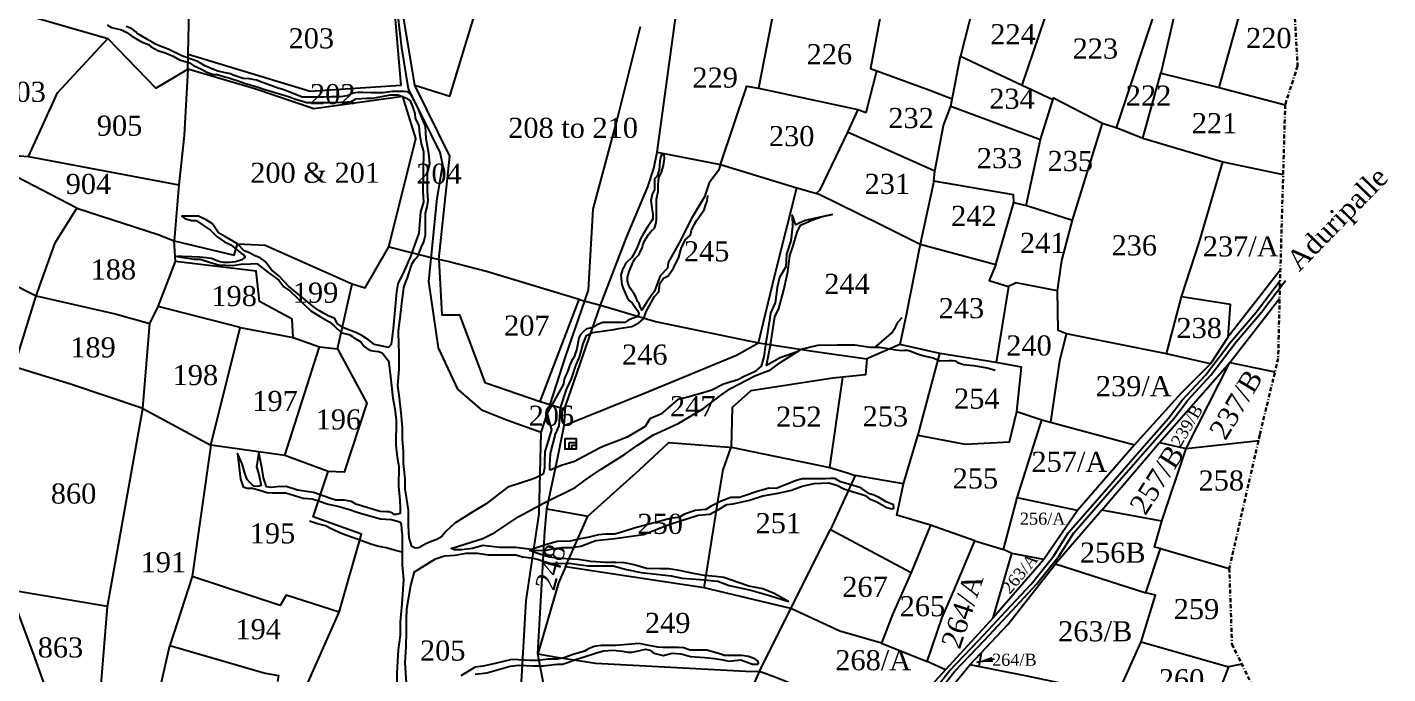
# Model space of a CAD drawing. Header units: inches. Extents: x 36 to 754, y 139 to 910.
# Drawn here: x 413.7 to 583, y 684.2 to 764.6 of the extents above; entities that cross this region are included whole.
import ezdxf

# ---------------------------------------------------------------- set-up
doc = ezdxf.new("R2010")
doc.units = ezdxf.units.IN
doc.header["$MEASUREMENT"] = 0
doc.linetypes.add('ACAD_ISO02W100', pattern=[15, 12, -3])
doc.linetypes.add('BORDER', pattern=[1.75, 0.5, -0.25, 0.5, -0.25, 0, -0.25])
for name, color, linetype in [('CARTTRACK', 30, 'ACAD_ISO02W100'), ('NALA', 4, 'Continuous'), ('SQUAREWELL', 5, 'Continuous'), ('SURVEY_BND', 7, 'Continuous'), ('SURVEY_NO', 7, 'Continuous'), ('TEXT', 7, 'Continuous')]:
    doc.layers.add(name, color=color, linetype=linetype)
doc.layers.add('ROAD', color=1, linetype='Continuous', lineweight=25)
doc.layers.add('VILL_BOUNDARY', color=6, linetype='BORDER', lineweight=30)
doc.styles.get("Standard").update_dxf_attribs({"font": 'TIMES.TTF'})
doc.dimstyles.get("Standard").update_dxf_attribs({"dimtxt": 0.18, "dimasz": 0.18, "dimexe": 0.18, "dimexo": 0.0625, "dimgap": 0.09, "dimtad": 0, "dimtih": 1, "dimtoh": 1, "dimdec": 4, "dimzin": 0, "dimdsep": 46, "dimtxsty": 'Standard', "dimcen": 0.09, "dimadec": 0, "dimazin": 0, "dimtfac": 1, "dimtdec": 4, "dimtofl": 0, "dimtmove": 0, "dimatfit": 3, "dimfxl": 1, "dimtolj": 1, "dimtzin": 0, "dimarcsym": 0})

msp = doc.modelspace()

# ---------------------------------------------------------------- linework, layer by layer
at = {"layer": 'CARTTRACK'}
for points in [[(475.2, 682.45), (475.8, 693.31), (477.42, 704.1), (477.68, 714.24), (480.7, 723.65), (483.56, 731.91), (484.13, 741.99), (487.11, 753.11), (490.58, 766.83), (491.97, 771.62), (493.4, 783.11), (494.3, 787.21), (495.64, 790.31), (496.71, 800.78), (499.6, 814.33), (502.38, 826.34), (502.83, 833.18), (504.96, 845.6)], [(477.68, 714.24), (473.47, 715.71), (470.36, 716.96), (467.29, 719.61), (464.91, 724.77), (463.7, 733.02), (464.73, 743.35), (465.43, 747.53), (465.1, 749.06), (464.01, 751.26), (461.15, 756.98), (460.33, 762.08), (459.43, 769.88), (457.69, 778.96), (456.53, 785.13), (455.22, 794.55), (454.85, 797.35), (451.57, 805.28), (450.97, 806.97)], [(417.52, 678.26), (414.62, 686.36), (411.61, 694.49)]]:
    msp.add_lwpolyline(points, dxfattribs=at)
at = {"layer": 'NALA'}
for points in [[(423.69, 764.94), (424.22, 764.6), (425.29, 764.36), (425.46, 764.31), (426.13, 763.96), (426.76, 763.52), (427.94, 762.83), (428.8, 762.49), (429.13, 762.19), (430.04, 761.71), (430.82, 761.5), (431.89, 761.04), (432.68, 760.58), (433.23, 760.41), (433.92, 760.2), (434.42, 759.86), (435.43, 759.42), (436.09, 759.06), (436.89, 758.76), (437.4, 758.74), (438.42, 758.44), (438.83, 758.33), (439.32, 758.18), (439.83, 757.99), (440.77, 757.69), (442.47, 757.17), (443.3, 756.89), (445.13, 756.34), (446.35, 755.96), (446.99, 755.74), (448.53, 755.28), (450.43, 755.26), (451.91, 755.28), (453.56, 755.36), (454.08, 755.39), (454.6, 755.73), (456, 755.79), (456.56, 755.81), (457.19, 755.88), (458.94, 756.21), (459.89, 756.23), (460.9, 755.82), (461.37, 755.46), (461.69, 754.66), (461.96, 753.91), (461.98, 753.31), (462.47, 752.36), (462.52, 751.41), (462.74, 750.12), (463.02, 749.18), (462.97, 744.18), (463.04, 742.86), (462.66, 741.68), (462.46, 739.01), (461.94, 737.64), (461.42, 736.12), (460.63, 734.34), (459.83, 732.71), (459.66, 731.73), (459.24, 727.14), (459.01, 725.17), (458.69, 724.79), (456.95, 725.19), (456.18, 725.77), (455.35, 726.27), (454.76, 726.56), (454.29, 726.8), (453.07, 727.25), (452.27, 727.79), (452.02, 728.42), (451.19, 728.72), (450.57, 729.05), (450.09, 729.37), (449.49, 729.78), (446.22, 732.44), (445.06, 733.68), (444.12, 734.44), (443.33, 735.49), (442.7, 735.93), (441.95, 736.23), (441.39, 736.56), (440.71, 736.84), (439.9, 737.7), (438.41, 738.55), (437.53, 739.05), (436.77, 740.18), (436, 740.67), (435.02, 741.14), (434.16, 741.14), (433.6, 741.14), (432.96, 741.14), (433.33, 740.84), (434.16, 740.61), (434.73, 740.61), (435.66, 739.99), (436.55, 739.39), (437.31, 738.6), (438.28, 737.93), (439.04, 737.56), (439.73, 737.03), (440.36, 736.52), (440.62, 736.35), (440.83, 736.02), (440.41, 735.71), (439.66, 735.46), (438.89, 735.38), (438.2, 735.38), (437.69, 735.46), (437.23, 735.62), (436.65, 735.85), (436, 735.95), (435.16, 736.03), (434.17, 736.07), (432.99, 736.1), (432.36, 736.12), (434.49, 735.8), (435.23, 735.8), (436.39, 735.41), (437.54, 735.06), (439.31, 735), (440.33, 735.15), (441.52, 735.21), (442.08, 735.23), (442.33, 735.2), (443.67, 734.15), (445.02, 733.18), (445.64, 732.35), (446.39, 731.84), (449.01, 729.35), (450.23, 728.61), (451.38, 727.96), (451.91, 727.5), (452.83, 726.64), (453.78, 726.43), (454.2, 726.18), (454.33, 726.03), (455.23, 725.51), (455.64, 724.93), (456.07, 724.63), (456.49, 724.44), (457.08, 724.33), (457.42, 724.31), (457.87, 724.14), (458.66, 723.12), (458.79, 722.23), (458.96, 720.76), (459.2, 718.49), (459.47, 717.17), (459.63, 715.77), (459.6, 712.66), (459.77, 711.17), (459.97, 710.01), (459.91, 707.5), (460.1, 705.79), (460.11, 704.73), (460.13, 704.14), (459.63, 704.01), (459.4, 704.04), (459.17, 704.2), (458.76, 704.34), (458.38, 704.35), (457.63, 704.39), (454.63, 705.31), (454.06, 705.65), (453.16, 705.81), (452.14, 705.82), (451.35, 706.07), (450.77, 706.28), (450.19, 706.48), (449.33, 706.75), (447.35, 707.07), (445.95, 707.52), (444.83, 707.45), (444.06, 707.39), (443.49, 707.47), (443.12, 708.6), (442.94, 709.65), (442.66, 711.1), (442.54, 711.77), (442.25, 709.96), (442.5, 709.18), (442.83, 707.65), (442.36, 707.52), (441.98, 707.55), (441.7, 707.72), (441.44, 707.99), (441.11, 708.39), (440.85, 709.04), (440.45, 710.31), (439.88, 711.62), (440.25, 708.43), (440.6, 707.46), (441.1, 707.31), (441.77, 707.31), (442.33, 707.14), (442.78, 706.99), (443.55, 706.76), (444.24, 706.73), (444.99, 706.73), (445.85, 706.72), (446.44, 706.56), (448.05, 706.05), (449.16, 705.96), (450.08, 705.69), (451.19, 705.33), (452.36, 705.06), (453.26, 704.81), (453.84, 704.63), (454.76, 704.31), (455.6, 704.05), (457.67, 703.5), (459.02, 703.42), (459.8, 703.18), (460.08, 703.11), (460.26, 702.82), (460.3, 702.17), (460.36, 701.46), (460.38, 699.35), (460.38, 697.73), (460.54, 695.93), (460.34, 692.91), (460.12, 690.66), (460.11, 689.02), (459.87, 687.17), (459.73, 684.31), (459.73, 683.01)], [(499.97, 747.55), (499.72, 746.81), (498.57, 745.29), (497.99, 743.52), (496.4, 740.84), (494.84, 737.8), (493.48, 735.37), (493.41, 734.68), (492.48, 733.69), (491.78, 731.79), (490.86, 730.53), (490.18, 729.46), (489.98, 729.91), (489.86, 730.26), (489.66, 730.53), (489.45, 731.08), (489.21, 731.5), (489.04, 731.78), (488.74, 732.18), (488.6, 732.49), (488.4, 733.05), (488.4, 733.49), (488.63, 734.23), (488.95, 735.04), (489.15, 735.54), (489.35, 735.85), (489.57, 736.08), (489.87, 736.38), (490.01, 736.69), (490.24, 737.17), (490.31, 737.53), (490.55, 738.08), (491.02, 738.85), (491.38, 739.28), (491.76, 739.64), (491.86, 739.88), (491.98, 740.36), (492.03, 740.67), (492.03, 741.19), (492.03, 741.69), (492.03, 742.28), (492.03, 742.73), (492.03, 743.25), (492.24, 744.18), (492.24, 745.04), (492.3, 745.88), (492.65, 746.56), (492.77, 747.01), (492.89, 747.44), (493.04, 748.31), (492.99, 748.82), (492.7, 748.82), (492.58, 748.61), (492.53, 748.37), (492.46, 747.96), (492.37, 746.9), (492.09, 746.12), (491.79, 745.76), (491.79, 744.94), (491.79, 744.43), (491.5, 743.83), (491.34, 743.09), (491.43, 742.11), (491.58, 741.39), (491.58, 740.79), (491.33, 740.38), (491.03, 739.96), (490.75, 739.52), (490.41, 738.97), (490.05, 738.3), (489.67, 737.37), (489.24, 736.49), (488.95, 736.01), (488.32, 735.41), (488.11, 735.12), (487.88, 734.62), (487.8, 734.49), (487.58, 733.79), (487.7, 732.58), (487.92, 732.07), (488.18, 731.48), (488.39, 731.01), (488.68, 730.59), (488.98, 730.37), (489.6, 729.45), (489.82, 729.06), (489.76, 728.65), (489, 728.39), (488.46, 728.17), (488.07, 727.91), (486.08, 727.91), (485.34, 727.91), (484.62, 727.6), (484.24, 727.35), (483.78, 727.19), (483.33, 727.12), (482.88, 726.74), (482.51, 726.35), (482.34, 726.01), (482.13, 724.62), (481.79, 723.64), (481.45, 723.11), (481.24, 722.62), (480.94, 721.77), (480.76, 721.37), (480.55, 720.87), (480.45, 720.23), (479.3, 718.18), (478.77, 717.22), (478.44, 716.64), (478.65, 715.56), (478.94, 714.59), (478.58, 713.31), (478.15, 711.84), (478.1, 710.6), (478.1, 709.8), (477.93, 709.05), (476.94, 708.53), (476.22, 708.3), (475.29, 708.01), (473.51, 707.42), (472.68, 706.8), (470.81, 705.35), (469.16, 704.34), (468.06, 703.66), (466.93, 702.95), (465.83, 701.89), (465.29, 701.25), (464.7, 700.9), (464.12, 700.7), (463.31, 700.39), (462.44, 699.89), (462, 699.82), (461.58, 700.04), (461.24, 701.13), (461.15, 702.64), (461.15, 704.58), (460.74, 707.2), (460.74, 708.47), (460.56, 710.4), (460.54, 711.84), (460.4, 713.4), (460.4, 714.81), (460.25, 716.68), (460.04, 718.55), (459.84, 720.07), (460.02, 722.09), (460.01, 724.25), (459.98, 725.1), (459.94, 726.87), (460.11, 728.44), (460.28, 729.9), (460.57, 732.28), (460.85, 732.96), (461.05, 733.45), (461.3, 734.23), (461.4, 734.63), (461.62, 735.26), (461.92, 735.71), (462.12, 735.91), (462.41, 736.34), (462.59, 736.76), (462.76, 737.22), (463.08, 737.95), (463.28, 738.8), (463.28, 740.16), (463.28, 741.11), (463.29, 741.51), (463.47, 742.29), (463.6, 743.07), (463.55, 744.27), (463.55, 745.29), (463.55, 746.56), (463.82, 747.66), (463.69, 748.94), (463.5, 750.09), (463.35, 750.74), (463.34, 751.53), (463.27, 752.33), (462.92, 753.2), (462.44, 754.35), (462.16, 754.97), (461.88, 755.5), (461.6, 756.04), (461.31, 756.43), (461.09, 756.59), (460.6, 756.64), (460.1, 756.65), (459.1, 756.65), (458, 756.48), (456.47, 756.48), (455.48, 756.53), (454.86, 756.53), (454.3, 756.43), (453.54, 756.09), (452.69, 755.98), (451.6, 755.98), (450.64, 755.95), (449.78, 755.95), (448.24, 755.95), (447.94, 755.95), (446.18, 756.64), (445.52, 756.89), (444.91, 757.07), (444.5, 757.22), (443.45, 757.58), (443, 757.74), (442.27, 758.06), (441.81, 758.14), (441.34, 758.21), (440.61, 758.24), (440.1, 758.43), (439.37, 758.69), (439.02, 758.82), (438.38, 758.94), (437.45, 759.17), (436.92, 759.37), (436.33, 759.62), (435.81, 759.85), (435.3, 760.16), (434.82, 760.42), (434.23, 760.62), (433.19, 761), (432.78, 761.17), (431.53, 761.77), (431.28, 761.9), (430.25, 762.26), (429.67, 762.51), (429.26, 762.76), (428.69, 763.1), (427.76, 763.63), (427.46, 763.82), (427.22, 764.07), (426.86, 764.36), (426.49, 764.56), (426.04, 764.73)], [(509.52, 724.24), (507.41, 723.51), (505.7, 722.56), (506.19, 725.07), (506.75, 728.62), (507.23, 729.65), (507.85, 731.98), (508.35, 734.2), (508.61, 736.24), (508.98, 737.32), (509.51, 739.14), (509.95, 740), (511.36, 740.62), (512.64, 741.11), (513.89, 741.32), (510.51, 740.59), (509.7, 740.22), (509.36, 740.04), (509.2, 740.46), (509.06, 740.88), (508.9, 741.24), (508.94, 739.84), (508.75, 738.05), (508.18, 736.4), (508.1, 734.84), (507.34, 733.5), (507.04, 732.24), (506.81, 730.37), (506.22, 729.07), (506.07, 728.19), (505.58, 725.11), (505.4, 723.65), (505.03, 722.47), (504.23, 721.78), (502.92, 721.19), (502.15, 720.76), (500.36, 720.25), (498.91, 719.5), (497.83, 719.14), (495.77, 718.58), (494.68, 718.32), (492.57, 716.5), (491.19, 715.91), (490.62, 714.99), (488.36, 713.65), (487.01, 713.09), (485.46, 712.54), (484.84, 712.24), (481.83, 710.61), (480.2, 710.1), (479.24, 709.73), (478.92, 709.56), (478.74, 709.59), (478.76, 710.12), (478.82, 711.62), (479.46, 714.02), (479.93, 715.06), (480.06, 717.29), (480.84, 719.58), (481.46, 720.9), (481.99, 722.57), (482.44, 723.61), (482.9, 725.27), (483.33, 726.29), (484.06, 726.65), (485.55, 726.87), (486.7, 727.02), (487.32, 727.16), (488.95, 727.4), (489.83, 727.87), (490.44, 728.4), (490.75, 729.27), (491.76, 731.15), (492.31, 731.71), (492.45, 732.75), (492.91, 733.42), (493.47, 733.69), (494.13, 734.67), (494.8, 736.05), (495.15, 737.25), (495.51, 737.92), (495.6, 738.17), (496.26, 738.77), (496.38, 739.39), (496.75, 740.15), (497.06, 740.64), (497.95, 741.94), (498.13, 742.45), (498.33, 743.05), (498.42, 743.7)], [(519.25, 724.83), (520.33, 725.73), (521.25, 726.56), (521.76, 727.31), (522.09, 727.97), (522.59, 728.53)], [(460.96, 682.42), (460.74, 685.61), (460.89, 687.56), (460.93, 689.41), (460.91, 691.01), (460.94, 692.27), (461.47, 695.19), (461.9, 696.91), (464.52, 698.51), (465.65, 698.87), (466.96, 698.96), (468.34, 699.21), (469.77, 699.21), (471.09, 699), (473.6, 698.99), (474.54, 698.99), (475.37, 698.75), (476.43, 698.64), (477.21, 698.45), (477.95, 698.2), (478.92, 697.93), (481.15, 697.96), (483.5, 697.64), (486.64, 697.64), (488.31, 697.18), (490.11, 696.82), (493.84, 696.39), (495.21, 696.11), (497.46, 695.92), (499.67, 695.74), (501.06, 695.2), (503.76, 694.6), (506.1, 693.93), (508.45, 693.19), (506.66, 694.18), (505.24, 694.78), (503.52, 695.13), (502.2, 695.57), (500.39, 696.18), (499.38, 696.32), (497.98, 696.43), (496.83, 696.65), (494.84, 697.04), (493.54, 697.25), (492.53, 697.25), (490.79, 697.31), (489.26, 697.76), (488.03, 698.01), (486.95, 698.07), (485.69, 698.07), (483.86, 698.18), (482.32, 698.43), (480.04, 698.57), (478.66, 698.71), (476.76, 699.32), (476.25, 699.53), (478.34, 699.6), (479.21, 699.78), (480.34, 699.93), (481.52, 699.93), (482.63, 700.09), (484.49, 700.78), (486.83, 701.02), (490.39, 701.55), (493.7, 702.83), (495.92, 703.51), (497.2, 703.95), (498.67, 704.05), (499.84, 704.68), (500.78, 705.26), (501.56, 705.36), (503.58, 705.79), (505.27, 706.35), (507.17, 706.69), (508.83, 707.06), (510.15, 707.54), (511.65, 707.88), (513.41, 707.97), (514.47, 707.68), (515.35, 707.22), (516.63, 706.81), (517.36, 706.59), (517.97, 706.37), (518.52, 705.96), (519.36, 705.64), (520.7, 704.88), (521.32, 704.72), (521.54, 704.8), (521.51, 705.22), (520.61, 705.61), (519.64, 706.18), (518.98, 706.49), (518.53, 706.61), (518.03, 706.92), (517.63, 707.21), (517.31, 707.37), (514.92, 708.07), (514.21, 708.5), (513.58, 708.52), (513.11, 708.44), (512.41, 708.44), (511.53, 708.44), (510.78, 708.44), (510.19, 708.44), (509.4, 708.26), (508.3, 707.8), (506.92, 707.26), (505.99, 707.28), (504.42, 706.83), (503.21, 706.41), (502.36, 706.14), (501.26, 706.14), (500.08, 705.7), (498.83, 705.08), (498.15, 704.66), (496.84, 704.51), (495.49, 704.05), (494.8, 703.67), (493.88, 703.58), (489.23, 702.31), (487.98, 701.92), (486.85, 701.59), (485.71, 701.58), (484.79, 701.49), (483.64, 701.2), (482.52, 701.01), (481.29, 700.71), (479.65, 700.65), (478.1, 700.19), (476.46, 699.69), (474.5, 699.91), (472.51, 699.93), (470.4, 700.18), (469.14, 699.78), (467.76, 699.64), (466.84, 699.64), (466.49, 699.78), (468.18, 700.34), (470.42, 701.03), (471.92, 701.77), (474.89, 703.77), (478.03, 705.49), (481.89, 707.38), (483.5, 708.54), (485.14, 709.67), (488.04, 711.47), (489.63, 712.59), (491.58, 713.88), (494.82, 715.4), (497.87, 717.19), (500, 718.84), (501.24, 719.71), (504.26, 721.28), (506.2, 722.01), (507.35, 722.89), (510.04, 724.57), (512.08, 725.09), (514.49, 725.11), (516.72, 725.11), (518.61, 724.83), (519.79, 724.83), (520.57, 724.71), (521.82, 724.52), (522.54, 724.43), (522.92, 724.45), (523.31, 724.45), (523.69, 724.35), (524.36, 724.04), (525.3, 723.76), (526.44, 723.52), (527.26, 723.12), (528.43, 723.16), (528.85, 723.17), (529.2, 723.12), (529.49, 722.93), (530.21, 722.67), (531.48, 722.56), (533.17, 722.25), (534.16, 721.99)], [(460.38, 699.35), (459.4, 699.57), (458.37, 699.88), (457.29, 700.1), (456.47, 700.35), (455.71, 700.62), (455.1, 700.85), (454.2, 701.17), (453.26, 701.49), (452.54, 701.78), (451.48, 702.29), (450.85, 702.6), (449.85, 702.86), (448.84, 703.2)], [(469.47, 684.18), (470.93, 684.34), (473.81, 685.14), (474.89, 685.28), (476.67, 685.22), (477.94, 685.19), (479.65, 685.39), (480.32, 685.39), (481.2, 685.68), (481.94, 685.97), (483.13, 686.36), (484.44, 686.78), (485.42, 687.08), (486.62, 687.13), (487.78, 687.01), (488.46, 686.88), (489, 686.88), (489.95, 687.11), (490.67, 687.28), (491.21, 687.14), (491.68, 686.79), (492.85, 686.47), (493.98, 686.79), (495.11, 686.7), (496.26, 686.36), (498.03, 686.23), (499.26, 686.13), (500.29, 685.96), (501.02, 685.79), (502.53, 685.96), (503.97, 685.41), (504.58, 685.41), (504.7, 685.59), (504.65, 685.83), (504.24, 686.07), (503.48, 686.35), (502.66, 686.47), (501.64, 686.49), (500.44, 686.49), (500.14, 686.6), (498.29, 687.13), (497.2, 687.15), (496.22, 687.15), (495.37, 687.44), (494.76, 687.47), (494.28, 687.47), (492.82, 687.5), (492.18, 687.51), (491.53, 687.63), (490.85, 687.76), (489.87, 687.97), (486.97, 687.75), (486.12, 687.73), (485.12, 687.73), (484.26, 687.6), (483.46, 687.29), (483.07, 687.02), (481.64, 686.62), (480.62, 686.24), (479.7, 686.02), (478.55, 686.01), (477.31, 685.86), (476.27, 685.85), (475.62, 685.91), (474.01, 685.99), (471.95, 685.51), (470.44, 685.16), (469.45, 685.02), (467.67, 683.96)]]:
    msp.add_lwpolyline(points, dxfattribs=at)
at = {"layer": 'ROAD'}
for points in [[(526.59, 682.19), (528.45, 684.55), (532.14, 688.41), (535.59, 692.1), (538.63, 695.37), (541.47, 698.89), (543.26, 701.76), (547.43, 706.51), (551.56, 711.24), (555.74, 716.01), (557.45, 718.25), (560.34, 721.36), (563.48, 725.51), (566.63, 729.19), (569.61, 733.11)], [(527.27, 682.19), (529.13, 684.55), (532.82, 688.41), (536.27, 692.1), (539.31, 695.37), (542.14, 698.89), (543.94, 701.76), (548.11, 706.51), (552.24, 711.24), (556.42, 716.01), (558.13, 718.25), (561.01, 721.36), (564.16, 725.51), (567.31, 729.19), (570.29, 733.11)]]:
    msp.add_lwpolyline(points, dxfattribs=at)
at = {"layer": 'SQUAREWELL'}
for points in [[(480.67, 713.48), (482.02, 713.48), (482.02, 712.13), (480.67, 712.13)], [(481.17, 713), (482.02, 713), (482.02, 712.13), (481.17, 712.13)], [(481.48, 712.63), (482.02, 712.63), (482.02, 712.13), (481.48, 712.13)]]:
    msp.add_lwpolyline(points, close=True, dxfattribs=at)
at = {"layer": 'SURVEY_BND'}
for points in [[(482.39, 730.78), (470.87, 734.27), (466.05, 735.48), (464.94, 735.74), (466.29, 748.6), (461.95, 757.43), (466.32, 756.05), (470.24, 769.03), (471.81, 774.96), (483.26, 770.8), (489.3, 768.69), (492.01, 767.93)], [(532.14, 773.28), (521.23, 775.22), (520.03, 766.8), (518.65, 759.49), (526.04, 756.81), (528.81, 755.74)], [(562.05, 757.14), (566.73, 773.94), (571.03, 773.43)], [(433.72, 759.4), (433.96, 770.79), (454.49, 768.54), (459.32, 768.07), (460.23, 757.4), (448.93, 756.65), (433.76, 761.26)], [(492.09, 749.11), (494.49, 766.33), (492.01, 767.93), (493.07, 771.2), (503.24, 769.8), (507, 768.79), (504.71, 757.07)], [(537.54, 757.43), (540.33, 765.71), (531.95, 769.35), (529.86, 761.04)], [(405.66, 749.12), (408.45, 762.24), (409.01, 767.44), (423.75, 763.23)], [(461.95, 757.43), (460.12, 768.44), (459.32, 768.07)], [(549.27, 752.12), (554.32, 767.35), (556.65, 766.97), (554.77, 758.92)], [(413.89, 748.55), (417.51, 756.48), (423.75, 763.23), (429.74, 757.07), (433.72, 759.4)], [(528.63, 754.81), (529.86, 761.04), (537.54, 757.43), (541.36, 755.63)], [(458.71, 737.32), (462.07, 750.8), (460.45, 756), (449.37, 754.47), (442.06, 756.99), (433.72, 759.4), (433.25, 751.16), (432.57, 745.02), (432.01, 738.06)], [(517.07, 754.4), (518.1, 754.03), (519.42, 759.21)], [(552.55, 750.84), (554.77, 758.92), (562.05, 757.14), (570.25, 755)], [(499.97, 747.55), (503.27, 757.29), (504.71, 757.07), (517.07, 754.4), (515.78, 751.6)], [(538.03, 742.45), (539.81, 750.66), (541.43, 755.85), (547.5, 752.7)], [(526.65, 746.72), (527.73, 752.43), (528.63, 754.81), (539.81, 750.66)], [(541.93, 731.86), (542.48, 735.62), (543.77, 740.63), (547.5, 752.7), (549.54, 752.03), (552.55, 750.84), (562.5, 747.88)], [(526.54, 745.48), (526.65, 746.72), (515.78, 751.6), (512.29, 744.32), (511.91, 743.97)], [(419.89, 742.13), (412.4, 746.01), (405.66, 749.12), (413.89, 748.55), (432.57, 745.02)], [(485.05, 730.08), (488.3, 738.47), (490.93, 744.79), (491.7, 747.06), (492.09, 749.11), (499.97, 747.55), (509.47, 744.64)], [(569.65, 734.45), (563.15, 726.12), (563.46, 730.15), (557.34, 731.11), (559.58, 737.97), (562.5, 747.88), (570, 746.33)], [(536.48, 742.85), (536.45, 743.78), (526.54, 745.48), (524.85, 737.64)], [(504.7, 725.39), (506.78, 733.98), (509.47, 744.64), (512.25, 743.87), (519.79, 740.17), (524.85, 737.64), (523.04, 728.61), (522.31, 725.16)], [(414.83, 731.24), (417.2, 737.8), (419.89, 742.13), (430.03, 738.84), (432.01, 738.06)], [(534.23, 735.11), (536.48, 742.85), (538.37, 742.36), (543.77, 740.63)], [(404.43, 724.08), (405.02, 726.44), (399.78, 729.43), (401.35, 738.23), (407.68, 734.85), (414.83, 731.24)], [(446.8, 726.05), (446.68, 728.32), (442.64, 730.53), (442.22, 734.29), (432.16, 735.5), (432.01, 738.06), (439.46, 736.27), (439.9, 737.7), (443.34, 737.51), (454.14, 732.71)], [(452.35, 724.65), (454.14, 732.71), (455.76, 732.22), (458.71, 737.32), (464.94, 735.74), (465.32, 728.85), (467.5, 728.88), (470.65, 720.43), (477.56, 718.1), (480.67, 717.11)], [(524.85, 737.64), (534.23, 735.11), (533.42, 733.13), (535.81, 732.37)], [(440.23, 727.29), (430.02, 729.9), (432.16, 735.5)], [(541.1, 715.49), (542.23, 723.15), (543.05, 726.51), (542.01, 726.9), (541.93, 731.86), (536.77, 732.84), (535.81, 732.37), (534.29, 722.91)], [(428.1, 717.19), (419.23, 720.2), (412.08, 722.4), (414.83, 731.24), (424.66, 728.99), (428.98, 727.8)], [(428.1, 717.19), (428.98, 727.8), (430.02, 729.9)], [(477.56, 718.1), (482.39, 730.78), (485.05, 730.08)], [(480.54, 715.08), (480.69, 717.48), (485.05, 730.08), (491.88, 728.02), (504.7, 725.39)], [(563.15, 726.12), (560.97, 722.76), (555.49, 724), (557.34, 731.11)], [(563.36, 722.94), (569.55, 730.88)], [(436.58, 712.64), (440.23, 727.29), (446.8, 726.05), (450.1, 724.86)], [(555.49, 724), (543.05, 726.51)], [(445.78, 711.37), (450.1, 724.86), (452.35, 724.65), (456, 717.88), (453.16, 709.31), (451.17, 709.39)], [(478.37, 704.74), (479.75, 711.17), (480.54, 715.08), (491.04, 719.34), (501.98, 723.85), (504.7, 725.39), (511.47, 724.34), (518.2, 723.39), (518.01, 721.4), (513.95, 720.98), (503.78, 719.4), (501.46, 717.33), (501.32, 712.39)], [(522.74, 707.85), (524.63, 714.11), (527.29, 724.03), (522.31, 725.16), (518.2, 723.39)], [(423.7, 692.6), (412.13, 694.55), (410.52, 709.32), (409.02, 723.17), (412.08, 722.4)], [(524.56, 713.9), (530.42, 712.79), (535.96, 713.08), (536.85, 716.83), (537.46, 722.36), (534.29, 722.91), (527.29, 724.03)], [(554.63, 712.96), (563.36, 722.94)], [(557.91, 712.24), (563.36, 722.94), (568.97, 721.75)], [(551.52, 712.7), (557.3, 719.11), (560.97, 722.76)], [(513.59, 709.86), (515.19, 721.11)], [(425.47, 675.76), (422.79, 681.33), (423.7, 692.6), (428.1, 717.19), (436.58, 712.64), (434.25, 696.32)], [(536.85, 716.83), (539.97, 715.79)], [(551.52, 712.7), (544.41, 704.51), (536.91, 706.11), (539.97, 715.79), (551.52, 712.7)], [(497.97, 694.91), (488.32, 696.35), (480.7, 697.5), (483.48, 703.81), (489.91, 709.58), (493.57, 712.97), (501.59, 712.34)], [(554.91, 703.21), (547.45, 704.56), (554.63, 712.96), (557.91, 712.24)], [(554.74, 699.8), (553.98, 699.95), (554.91, 703.21), (557.91, 712.24), (567, 713.22)], [(452.52, 691.88), (455.31, 701.59), (449.29, 703.75), (451.17, 709.39), (445.78, 711.37), (436.58, 712.64)], [(508.72, 692.34), (497.97, 694.91), (499.83, 706.62), (500.32, 709.56), (501.32, 712.39), (513.59, 709.86), (515.9, 709.15), (516.74, 708.89)], [(526.13, 702.7), (521.92, 703.94), (522.74, 707.85), (516.74, 708.89), (513.68, 702.15), (523.71, 696.82)], [(544.41, 704.51), (540.23, 698.43), (536.24, 699.18), (535.2, 699.66), (536.91, 706.11)], [(477.26, 686.71), (478.11, 701.9), (478.37, 704.74), (483.48, 703.81)], [(547.45, 704.56), (541.69, 697.9), (552.91, 694.3)], [(531.65, 700.76), (526.13, 702.7), (523.71, 696.82), (521.39, 691.59), (520.01, 688.02), (525.69, 685.74)], [(520.01, 688.02), (514.84, 689.51), (508.72, 692.34), (513.68, 702.15)], [(533.93, 691.19), (528, 684.7), (525.69, 685.74), (527.59, 691.22), (529.04, 694.53), (531.65, 700.76), (535.2, 699.66)], [(552.34, 688.19), (554.11, 693.97), (552.91, 694.3), (554.74, 699.8), (563.3, 697.31)], [(480.7, 697.5), (479.83, 695.52), (477.26, 686.71), (479.34, 686.32), (484.43, 685.55), (503.13, 684.54), (504.84, 684.51)], [(549.35, 681.54), (538.14, 683.92), (531.02, 685.33), (535.75, 690.36), (541.69, 697.9)], [(540.23, 698.43), (533.93, 691.19), (536.24, 699.18)], [(448.33, 682.43), (452.52, 691.88), (445.95, 693.99), (445.21, 692.7), (434.25, 696.32), (431.45, 687.71)], [(528, 684.7), (522.18, 678.36), (511.62, 681.86), (506.89, 683.76), (504.84, 684.51), (508.72, 692.34)], [(429.22, 677.89), (431.45, 687.71), (443.35, 684.29), (445.01, 684), (444.88, 683.26)], [(552.58, 680.47), (549.35, 681.54), (552.34, 688.19), (563.21, 685.07)], [(499.9, 672.25), (490.74, 671.4), (480.83, 670.88), (477.98, 682.99), (477.26, 686.71)], [(532.42, 686.82), (532.14, 685.11)], [(522.18, 678.36), (515.67, 669.7), (503.51, 671.03), (499.9, 672.25), (503.75, 682.01), (504.84, 684.51)], [(530.34, 676.05), (526.77, 676.83), (528.56, 682.34), (531.02, 685.33)], [(564.85, 685.42), (563.21, 685.07), (560.98, 679.37), (552.58, 680.47), (550.13, 671.91)]]:
    msp.add_lwpolyline(points, dxfattribs=at)
at = {"layer": 'VILL_BOUNDARY'}
msp.add_lwpolyline([(570.8, 777.61), (571.79, 759.79), (570.25, 755), (569.6, 732.61), (569.38, 723.44), (567.08, 713.92), (563.3, 697.31), (563.63, 687.88), (567.08, 680.93)], dxfattribs=at)

# ---------------------------------------------------------------- texts
at = {"layer": 'SURVEY_NO'}
for s, height, p in [('203', 2.5, (446.24, 762.01)), ('224', 2.5, (533.56, 762.51)), ('220', 2.5, (565.38, 762.04)), ('226', 2.5, (510.7, 760.03)), ('223', 2.5, (543.8, 760.73)), ('229', 2.5, (496.49, 757.12)), ('903', 2.5, (410.38, 755.35)), ('202', 2.5, (448.91, 755.06)), ('234', 2.5, (533.43, 754.49)), ('222', 2.5, (550.42, 754.88)), ('905', 2.5, (422.38, 751.14)), ('208 to 210', 2.5, (473.57, 750.87)), ('232', 2.5, (520.87, 752.09)), ('221', 2.5, (558.63, 751.45)), ('230', 2.5, (506.01, 749.84)), ('233', 2.5, (531.88, 747.1)), ('235', 2.5, (540.68, 746.75)), ('200 & 201', 2.5, (441.47, 745.28)), ('204', 2.5, (462.14, 745.16)), ('904', 2.5, (418.51, 743.89)), ('231', 2.5, (517.92, 743.9)), ('242', 2.5, (528.68, 739.91)), ('241', 2.5, (537.25, 736.56)), ('236', 2.5, (548.64, 736.25)), ('237/A', 2.5, (560, 736.12)), ('245', 2.5, (495.43, 735.51)), ('188', 2.5, (421.61, 733.25)), ('244', 2.5, (512.9, 731.46)), ('198', 2.5, (436.64, 729.95)), ('199', 2.5, (446.77, 730.37)), ('243', 2.5, (527.13, 728.44)), ('207', 2.5, (473.06, 726.27)), ('238', 2.5, (556.72, 725.97)), ('240', 2.5, (535.54, 723.8)), ('189', 2.5, (419.08, 723.56)), ('246', 2.5, (487.73, 722.66)), ('198', 2.5, (431.81, 720.12)), ('239/A', 2.5, (546.69, 718.74)), ('254', 2.5, (529.05, 717.19)), ('197', 2.5, (441.73, 716.9)), ('247', 2.5, (493.71, 716.25)), ('196', 2.5, (449.61, 714.6)), ('206', 2.5, (476.11, 715.06)), ('252', 2.5, (506.91, 714.94)), ('253', 2.5, (517.67, 714.99)), ('257/A', 2.5, (538.68, 709.33)), ('255', 2.5, (528.87, 707.26)), ('258', 2.5, (559.47, 707)), ('860', 2.5, (416.66, 705.38)), ('256/A', 1.5, (537.24, 702.76)), ('195', 2.5, (441.41, 700.43)), ('250', 2.5, (489.66, 701.61)), ('251', 2.5, (504.35, 701.7)), ('191', 2.5, (427.83, 696.84)), ('256B', 2.5, (544.7, 698.03)), ('267', 2.5, (515.14, 693.78)), ('265', 2.5, (522.28, 691.37)), ('259', 2.5, (556.38, 691.01)), ('194', 2.5, (439.63, 688.51)), ('249', 2.5, (490.59, 689.29)), ('263/B', 2.5, (542, 688.25)), ('863', 2.5, (415.03, 686.24)), ('205', 2.5, (462.59, 685.85)), ('268/A', 2.5, (514.27, 684.65)), ('264/B', 1.5, (533.78, 685.21)), ('260', 2.5, (554.53, 682.28))]:
    msp.add_text(s, height=height, dxfattribs=at).set_placement(p)
for s, height, rotation, p in [('237/B', 2.5, 59.004, (562.81, 713.13)), ('239/B', 1.5, 59.0073, (557.23, 712.34)), ('257/B', 2.5, 57.6913, (552.86, 703.8)), ('248', 2.5, 74.7284, (479.29, 694.42)), ('263/A', 1.5, 50.4954, (535.99, 694.02)), ('264/A', 2.5, 71.5456, (529.76, 687.16))]:
    msp.add_text(s, height=height, rotation=rotation, dxfattribs=at).set_placement(p)
at = {"layer": 'TEXT'}
msp.add_text('Aduripalle', height=2.5, rotation=45.8818, dxfattribs=at).set_placement((571.99, 734.15))

# ---------------------------------------------------------------- leaders
at = {"layer": 'SURVEY_NO'}
msp.add_leader([(531.87, 685.64), (534.1, 686.06)], dimstyle='Standard', override={"dimasz": 2, "dimgap": 0.09, "dimtad": 0}, dxfattribs=at)

doc.saveas('drawing.dxf')
